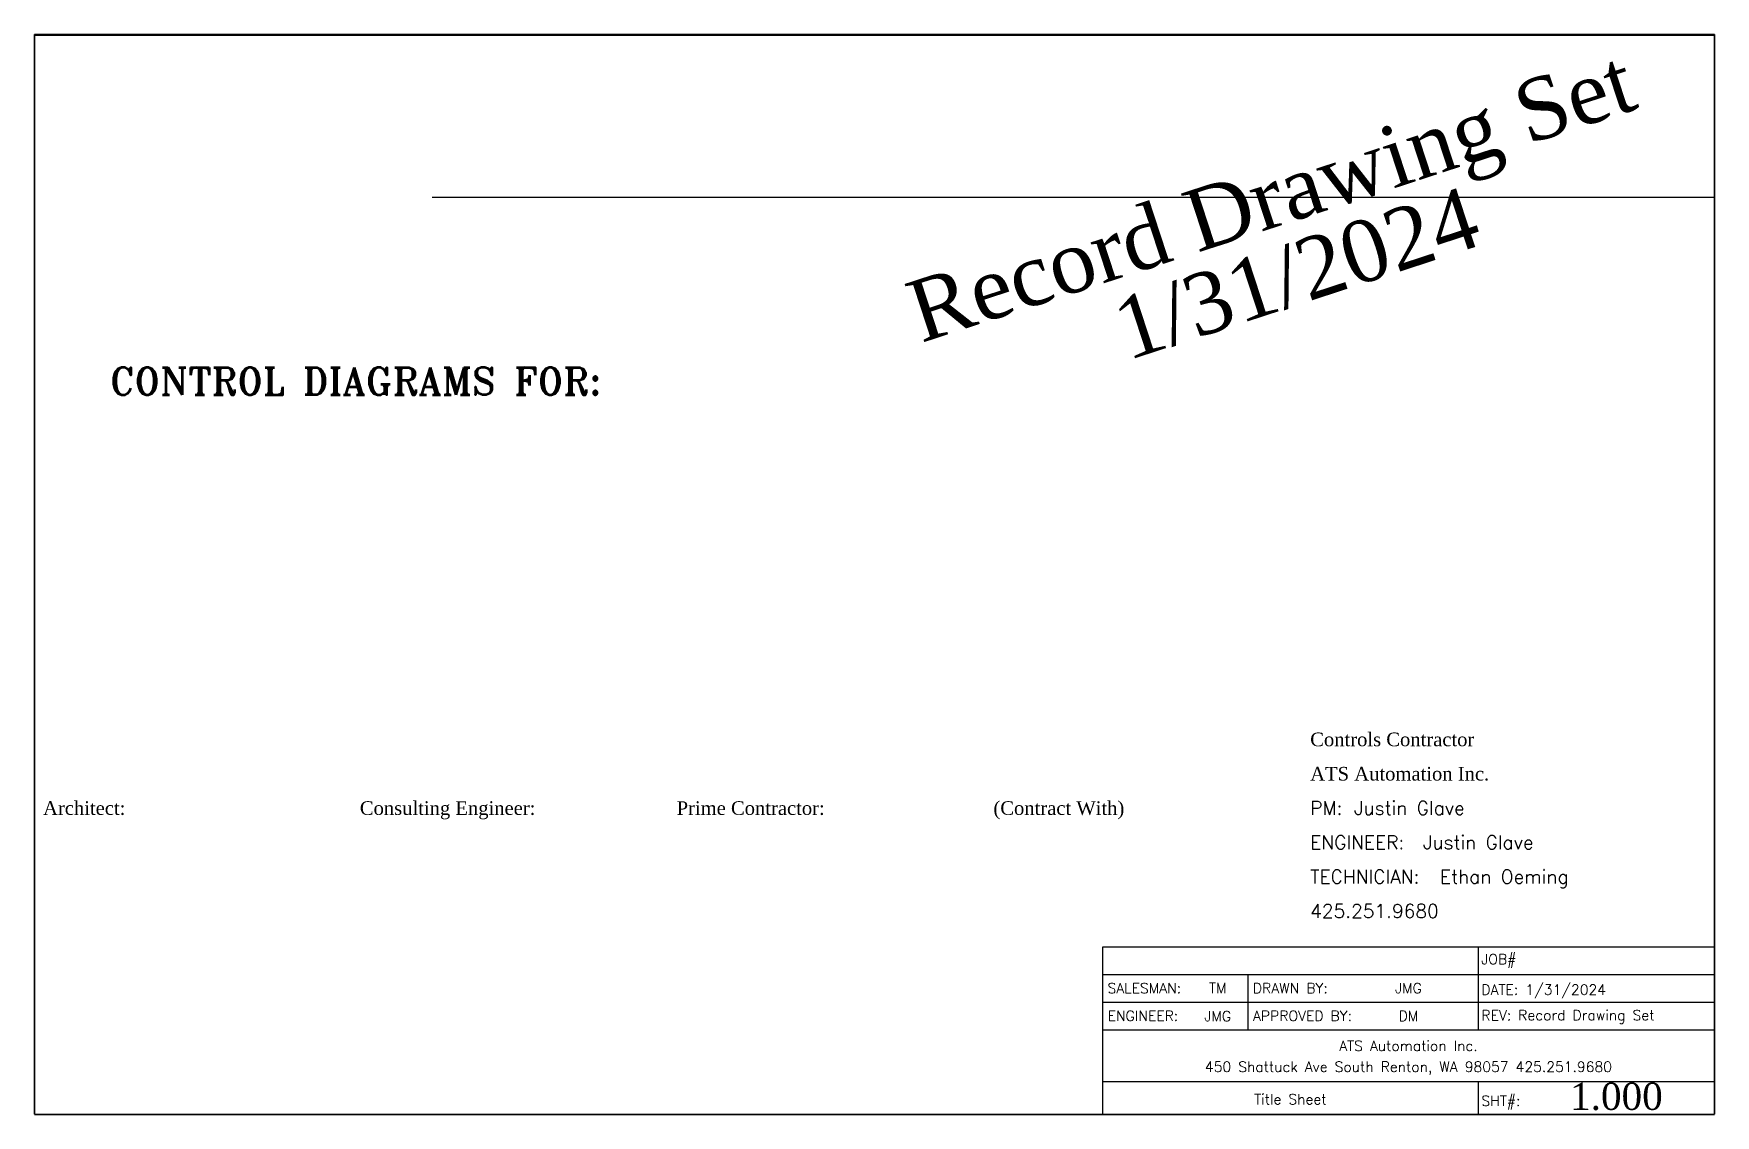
# Paper-space layout 'Layout1' of a CAD drawing. Extents: x 0.7 to 16.1, y 0.3 to 10.3.
# The model-space entities are those that its viewports show. They can reach past a viewport. Long polylines and large blocks are cut down to what shows.
import ezdxf
from ezdxf.enums import TextEntityAlignment as Align

# ---------------------------------------------------------------- set-up
doc = ezdxf.new("R2010")
doc.units = 0
doc.header["$LTSCALE"] = 96
doc.header["$MEASUREMENT"] = 0
doc.layers.get('0').update_dxf_attribs({"color": 6, "linetype": 'CONTINUOUS'})
for name, color, linetype in [('1', 6, 'CONTINUOUS'), ('COMP', 5, 'CONTINUOUS'), ('CYAN', 5, 'CONTINUOUS'), ('M-CONT-MODB', 30, 'CONTINUOUS'), ('MVIEW', 1, 'CONTINUOUS'), ('Text', 7, 'CONTINUOUS')]:
    doc.layers.add(name, color=color, linetype=linetype)
doc.styles.add('CENTURY', font='century')
doc.styles.add('ROMANT', font='ROMANT')
doc.styles.get("Standard").update_dxf_attribs({"font": 'ROMANS'})

# ---------------------------------------------------------------- blocks, each defined once
blk = doc.blocks.new('ats-flat-3')
at = {"layer": 'COMP'}
for p, q in [((16.072, 1.874), (10.46, 1.874)), ((10.46, 1.874), (10.46, 0.341)), ((11.793, 1.875), (11.793, 1.874)), ((13.903, 1.875), (13.903, 1.111)), ((16.072, 1.62), (10.46, 1.62)), ((11.793, 1.62), (11.793, 1.111)), ((16.072, 1.366), (10.46, 1.366)), ((16.072, 1.111), (10.46, 1.111)), ((16.072, 0.638), (10.46, 0.638)), ((13.903, 0.638), (13.903, 0.345))]:
    blk.add_line(p, q, dxfattribs=at)
at = {"layer": '1', "style": 'CENTURY'}
for tag, p in [('COVERSTAMP', (12.093, 8.493)), ('COVERSTAMPDATE', (12.324, 7.788))]:
    blk.add_attdef(tag, text='', height=0.562, rotation=18.12, dxfattribs=at).set_placement(p, align=Align.CENTER)
at = {"layer": 'Text'}
for s, height, p in [('PM:', 0.125, (12.364, 3.087)), ('ENGINEER:', 0.125, (12.364, 2.772)), ('TECHNICIAN:', 0.125, (12.364, 2.457)), ('JOB#', 0.0938, (13.933, 1.717)), ('SALESMAN:', 0.0938, (10.505, 1.451)), ('DRAWN BY:', 0.0938, (11.838, 1.451)), ('DATE:', 0.0938, (13.934, 1.437)), ('ENGINEER:', 0.0938, (10.506, 1.197)), ('APPROVED BY:', 0.09375, (11.839, 1.197)), ('REV:', 0.0938, (13.934, 1.202)), ('SHT#:', 0.0938, (13.934, 0.417))]:
    blk.add_text(s, height=height, dxfattribs=at).set_placement(p)
at = {"layer": 'Text', "style": 'CENTURY'}
for tag, height, p in [('JOBNAMELARGE', 0.625, (8.379, 6.081)), ('JOBNAMEBOTTOM', 0.375, (8.378, 5.351)), ('JOBNAMEADD', 0.375, (8.378, 4.724)), ('JOBNAMECITY', 0.375, (8.378, 4.091)), ('PAGE', 0.25, (15.172, 0.381))]:
    blk.add_attdef(tag, text='', height=height, dxfattribs=at).set_placement(p, align=Align.CENTER)
for tag, p in [('CC', (12.364, 3.717)), ('ARCONTRACTWITH', (0.744, 3.402)), ('MECONTRACTWITH', (3.649, 3.402)), ('GCCONTRACTWITH', (6.554, 3.402)), ('MCCONTRACTWITH', (9.459, 3.402)), ('CCNAME', (12.364, 3.402)), ('AR', (0.744, 3.087)), ('MEF', (3.649, 3.087)), ('GC', (6.554, 3.087)), ('MC', (9.459, 3.087))]:
    blk.add_attdef(tag, p, '', height=0.125, dxfattribs=at)
at = {"layer": 'Text'}
for tag, p, height in [('PM', (12.767, 3.087), 0.125), ('ARNAME', (0.744, 2.772), 0.125), ('MENAME', (3.649, 2.772), 0.125), ('GCNAME', (6.554, 2.772), 0.125), ('MCNAME', (9.459, 2.772), 0.125), ('ENG1', (13.399, 2.772), 0.125), ('ARC', (0.744, 2.457), 0.125), ('MENG', (3.649, 2.457), 0.125), ('GCPM', (6.554, 2.457), 0.125), ('MCPM', (9.459, 2.457), 0.125), ('TECH1', (13.554, 2.457), 0.125), ('ARPHONE', (0.744, 2.142), 0.125), ('MEPHONE', (3.649, 2.142), 0.125), ('GCPHONE', (6.554, 2.142), 0.125), ('MCPHONE', (9.459, 2.142), 0.125), ('CCPHONE', (12.364, 2.142), 0.125), ('JOBNUM', (14.337, 1.717), 0.0938), ('DATE', (14.337, 1.437), 0.0938), ('REVISED', (14.271, 1.203), 0.0938)]:
    blk.add_attdef(tag, p, '', height=height, dxfattribs=at)
for tag, p in [('JOBNAMETOP', (12.182, 1.717)), ('SALES', (11.516, 1.452)), ('DRAFTER', (13.265, 1.451)), ('ENG', (11.516, 1.194)), ('APPROVER', (13.265, 1.196)), ('OFFICE', (13.265, 0.922)), ('OFFICEADD', (13.265, 0.73)), ('TITLE', (12.182, 0.432))]:
    blk.add_attdef(tag, text='', height=0.0938, dxfattribs=at).set_placement(p, align=Align.CENTER)

msp = doc.modelspace()

# ---------------------------------------------------------------- linework, layer by layer
at = {"layer": 'COMP'}
msp.add_line((416.3, 841.3), (1545, 841.3), dxfattribs=at)
at = {"layer": 'M-CONT-MODB', "const_width": 1.5}
msp.add_lwpolyline([(66, 984), (66, 33), (1545, 33), (1545, 984)], close=True, dxfattribs=at)

# ---------------------------------------------------------------- texts
at = {"layer": 'CYAN', "style": 'ROMANT'}
msp.add_text('CONTROL DIAGRAMS FOR:', height=24, dxfattribs=at).set_placement((132.5, 667.3))

psp = doc.layouts.get("Layout1")

# ---------------------------------------------------------------- linework, layer by layer
at = {"const_width": 0.0156}
for points in [[(16.072, 0.339), (16.072, 10.245)], [(0.665, 0.339), (16.072, 0.339)]]:
    psp.add_lwpolyline(points, dxfattribs=at)
at = {"layer": 'MVIEW', "const_width": 0.0156}
for points in [[(16.072, 10.245), (0.665, 10.245)], [(0.665, 10.245), (0.665, 0.339)]]:
    psp.add_lwpolyline(points, dxfattribs=at)

# ---------------------------------------------------------------- block references
at = {"layer": 'Text'}
ref = psp.add_blockref('ats-flat-3', (0, 0), dxfattribs=at)
ref.add_attrib('SALES', 'TM', dxfattribs={"height": 0.0938}).set_placement((11.516, 1.452), align=Align.CENTER)
ref.add_attrib('ENG', 'JMG', dxfattribs={"height": 0.0938}).set_placement((11.516, 1.194), align=Align.CENTER)
ref.add_attrib('DRAFTER', 'JMG', dxfattribs={"height": 0.0938}).set_placement((13.265, 1.451), align=Align.CENTER)
ref.add_attrib('APPROVER', 'DM', dxfattribs={"height": 0.0938}).set_placement((13.265, 1.196), align=Align.CENTER)
ref.add_attrib('DATE', '1/31/2024', (14.337, 1.437), dxfattribs={"height": 0.0938})
ref.add_attrib('REVISED', 'Record Drawing Set', (14.271, 1.203), dxfattribs={"height": 0.09375})
ref.add_attrib('OFFICE', 'ATS Automation Inc.', dxfattribs={"height": 0.09375}).set_placement((13.265, 0.922), align=Align.CENTER)
ref.add_attrib('OFFICEADD', '450 Shattuck Ave South Renton, WA 98057 425.251.9680', dxfattribs={"height": 0.09375}).set_placement((13.265, 0.73), align=Align.CENTER)
ref.add_attrib('TITLE', 'Title Sheet', dxfattribs={"height": 0.09375}).set_placement((12.182, 0.432), align=Align.CENTER)
ref.add_attrib('PAGE', '1.000', dxfattribs={"height": 0.25, "style": 'CENTURY'}).set_placement((15.172, 0.381), align=Align.CENTER)
ref.add_attrib('CC', 'Controls Contractor', (12.364, 3.717), dxfattribs={"height": 0.125, "style": 'CENTURY'})
ref.add_attrib('CCNAME', 'ATS Automation Inc.', (12.364, 3.402), dxfattribs={"height": 0.125, "style": 'CENTURY'})
ref.add_attrib('PM', 'Justin Glave', (12.767, 3.087), dxfattribs={"height": 0.125})
ref.add_attrib('ENG1', 'Justin Glave', (13.399, 2.772), dxfattribs={"height": 0.125})
ref.add_attrib('TECH1', 'Ethan Oeming', (13.554, 2.457), dxfattribs={"height": 0.125})
ref.add_attrib('CCPHONE', '425.251.9680', (12.364, 2.142), dxfattribs={"height": 0.125})
ref.add_attrib('AR', 'Architect:', (0.744, 3.087), dxfattribs={"height": 0.125, "style": 'CENTURY'})
ref.add_attrib('MEF', 'Consulting Engineer:', (3.649, 3.087), dxfattribs={"height": 0.125, "style": 'CENTURY'})
ref.add_attrib('GC', 'Prime Contractor:', (6.554, 3.087), dxfattribs={"height": 0.125, "style": 'CENTURY'})
ref.add_attrib('MC', '(Contract With)', (9.459, 3.087), dxfattribs={"height": 0.125, "style": 'CENTURY'})
ref.add_attrib('COVERSTAMP', 'Record Drawing Set', dxfattribs={"layer": '1', "height": 0.5625, "rotation": 18.12, "style": 'CENTURY'}).set_placement((12.093, 8.493), align=Align.CENTER)
ref.add_attrib('COVERSTAMPDATE', '1/31/2024', dxfattribs={"layer": '1', "height": 0.5625, "rotation": 18.12, "style": 'CENTURY'}).set_placement((12.324, 7.788), align=Align.CENTER)

# ---------------------------------------------------------------- viewports
at = {"layer": 'MVIEW'}
psp.add_viewport(center=(8.368, 5.293), size=(15.405, 9.90426), view_center_point=(805.577, 509.088), view_height=950.80857, dxfattribs=at)

doc.saveas('drawing.dxf')
